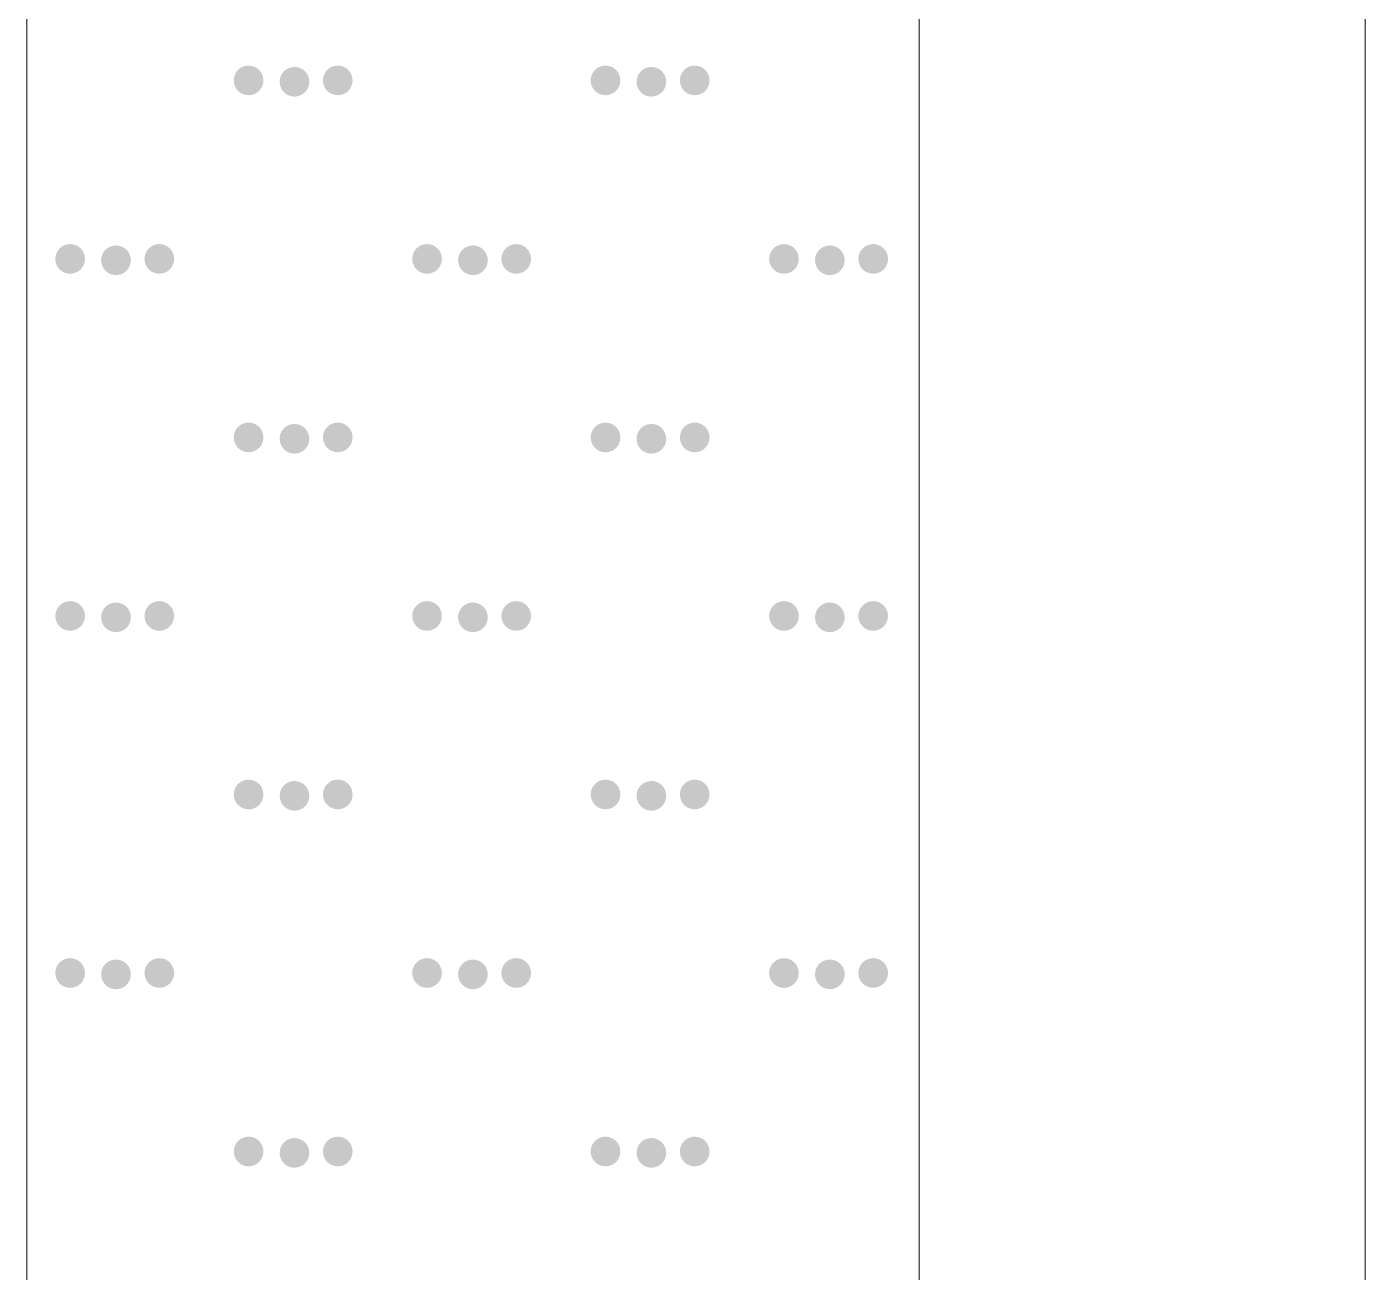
# Model space of a CAD drawing. Header units: inches. Extents: x -27 to 109, y -598 to 26.
# Drawn here: x 18.082 to 21.082, y -549.541 to -546.751 of the extents above; entities that cross this region are included whole.
import ezdxf

# ---------------------------------------------------------------- set-up
doc = ezdxf.new("R2010")
doc.units = ezdxf.units.IN
doc.header["$MEASUREMENT"] = 0
doc.layers.get('0').update_dxf_attribs({"lineweight": 0})

# ---------------------------------------------------------------- blocks, each defined once
blk = doc.blocks.new('lr_block_128')
at = {"true_color": 0x000000}
for points in [[(18.611, -546.8793), (18.6122, -546.8707), (18.611, -546.862), (18.6078, -546.854), (18.6025, -546.8471), (18.5955, -546.8417), (18.5875, -546.8385), (18.5789, -546.8373), (18.5702, -546.8385), (18.5622, -546.8417), (18.5553, -546.8471), (18.5499, -546.854), (18.5467, -546.862), (18.5455, -546.8707), (18.5467, -546.8793), (18.5499, -546.8873), (18.5553, -546.8943), (18.5622, -546.8996), (18.5702, -546.9028), (18.5789, -546.904), (18.5875, -546.9028), (18.5955, -546.8996), (18.6025, -546.8943), (18.6078, -546.8873)], [(18.8109, -546.8793), (18.8121, -546.8707), (18.8109, -546.862), (18.8077, -546.854), (18.8023, -546.8471), (18.7954, -546.8417), (18.7874, -546.8385), (18.7787, -546.8373), (18.7701, -546.8385), (18.7621, -546.8417), (18.7551, -546.8471), (18.7498, -546.854), (18.7466, -546.862), (18.7454, -546.8707), (18.7466, -546.8793), (18.7498, -546.8873), (18.7551, -546.8943), (18.7621, -546.8996), (18.7701, -546.9028), (18.7787, -546.904), (18.7874, -546.9028), (18.7954, -546.8996), (18.8023, -546.8943), (18.8077, -546.8873)], [(19.411, -546.8793), (19.4122, -546.8707), (19.411, -546.862), (19.4078, -546.854), (19.4025, -546.8471), (19.3955, -546.8417), (19.3875, -546.8385), (19.3789, -546.8373), (19.3702, -546.8385), (19.3622, -546.8417), (19.3553, -546.8471), (19.3499, -546.854), (19.3467, -546.862), (19.3455, -546.8707), (19.3467, -546.8793), (19.3499, -546.8873), (19.3553, -546.8943), (19.3622, -546.8996), (19.3702, -546.9028), (19.3789, -546.904), (19.3875, -546.9028), (19.3955, -546.8996), (19.4025, -546.8943), (19.4078, -546.8873)], [(19.6109, -546.8793), (19.6121, -546.8707), (19.6109, -546.862), (19.6077, -546.854), (19.6023, -546.8471), (19.5954, -546.8417), (19.5874, -546.8385), (19.5787, -546.8373), (19.5701, -546.8385), (19.5621, -546.8417), (19.5551, -546.8471), (19.5498, -546.854), (19.5466, -546.862), (19.5454, -546.8707), (19.5466, -546.8793), (19.5498, -546.8873), (19.5551, -546.8943), (19.5621, -546.8996), (19.5701, -546.9028), (19.5787, -546.904), (19.5874, -546.9028), (19.5954, -546.8996), (19.6023, -546.8943), (19.6077, -546.8873)], [(18.7138, -546.8824), (18.715, -546.8737), (18.7138, -546.8651), (18.7106, -546.8571), (18.7053, -546.8501), (18.6983, -546.8448), (18.6903, -546.8416), (18.6817, -546.8404), (18.673, -546.8416), (18.665, -546.8448), (18.6581, -546.8501), (18.6527, -546.8571), (18.6495, -546.8651), (18.6483, -546.8737), (18.6495, -546.8824), (18.6527, -546.8904), (18.6581, -546.8973), (18.665, -546.9027), (18.673, -546.9059), (18.6817, -546.9071), (18.6903, -546.9059), (18.6983, -546.9027), (18.7053, -546.8973), (18.7106, -546.8904)], [(19.5138, -546.8824), (19.515, -546.8737), (19.5138, -546.8651), (19.5106, -546.8571), (19.5053, -546.8501), (19.4983, -546.8448), (19.4903, -546.8416), (19.4817, -546.8404), (19.473, -546.8416), (19.465, -546.8448), (19.4581, -546.8501), (19.4527, -546.8571), (19.4495, -546.8651), (19.4483, -546.8737), (19.4495, -546.8824), (19.4527, -546.8904), (19.4581, -546.8973), (19.465, -546.9027), (19.473, -546.9059), (19.4817, -546.9071), (19.4903, -546.9059), (19.4983, -546.9027), (19.5053, -546.8973), (19.5106, -546.8904)], [(18.211, -547.2793), (18.2122, -547.2707), (18.211, -547.262), (18.2078, -547.254), (18.2025, -547.2471), (18.1955, -547.2417), (18.1875, -547.2385), (18.1789, -547.2373), (18.1702, -547.2385), (18.1622, -547.2417), (18.1553, -547.2471), (18.1499, -547.254), (18.1467, -547.262), (18.1455, -547.2707), (18.1467, -547.2793), (18.1499, -547.2873), (18.1553, -547.2943), (18.1622, -547.2996), (18.1702, -547.3028), (18.1789, -547.304), (18.1875, -547.3028), (18.1955, -547.2996), (18.2025, -547.2943), (18.2078, -547.2873)], [(18.3138, -547.2824), (18.315, -547.2737), (18.3138, -547.2651), (18.3106, -547.2571), (18.3053, -547.2501), (18.2983, -547.2448), (18.2903, -547.2416), (18.2817, -547.2404), (18.273, -547.2416), (18.265, -547.2448), (18.2581, -547.2501), (18.2527, -547.2571), (18.2495, -547.2651), (18.2483, -547.2737), (18.2495, -547.2824), (18.2527, -547.2904), (18.2581, -547.2973), (18.265, -547.3027), (18.273, -547.3059), (18.2817, -547.3071), (18.2903, -547.3059), (18.2983, -547.3027), (18.3053, -547.2973), (18.3106, -547.2904)], [(18.4109, -547.2793), (18.4121, -547.2707), (18.4109, -547.262), (18.4077, -547.254), (18.4023, -547.2471), (18.3954, -547.2417), (18.3874, -547.2385), (18.3787, -547.2373), (18.3701, -547.2385), (18.3621, -547.2417), (18.3551, -547.2471), (18.3498, -547.254), (18.3466, -547.262), (18.3454, -547.2707), (18.3466, -547.2793), (18.3498, -547.2873), (18.3551, -547.2943), (18.3621, -547.2996), (18.3701, -547.3028), (18.3787, -547.304), (18.3874, -547.3028), (18.3954, -547.2996), (18.4023, -547.2943), (18.4077, -547.2873)], [(19.011, -547.2793), (19.0122, -547.2707), (19.011, -547.262), (19.0078, -547.254), (19.0025, -547.2471), (18.9955, -547.2417), (18.9875, -547.2385), (18.9789, -547.2373), (18.9702, -547.2385), (18.9622, -547.2417), (18.9553, -547.2471), (18.9499, -547.254), (18.9467, -547.262), (18.9455, -547.2707), (18.9467, -547.2793), (18.9499, -547.2873), (18.9553, -547.2943), (18.9622, -547.2996), (18.9702, -547.3028), (18.9789, -547.304), (18.9875, -547.3028), (18.9955, -547.2996), (19.0025, -547.2943), (19.0078, -547.2873)], [(19.1138, -547.2824), (19.115, -547.2737), (19.1138, -547.2651), (19.1106, -547.2571), (19.1053, -547.2501), (19.0983, -547.2448), (19.0903, -547.2416), (19.0817, -547.2404), (19.073, -547.2416), (19.065, -547.2448), (19.0581, -547.2501), (19.0527, -547.2571), (19.0495, -547.2651), (19.0483, -547.2737), (19.0495, -547.2824), (19.0527, -547.2904), (19.0581, -547.2973), (19.065, -547.3027), (19.073, -547.3059), (19.0817, -547.3071), (19.0903, -547.3059), (19.0983, -547.3027), (19.1053, -547.2973), (19.1106, -547.2904)], [(19.2109, -547.2793), (19.2121, -547.2707), (19.2109, -547.262), (19.2077, -547.254), (19.2023, -547.2471), (19.1954, -547.2417), (19.1874, -547.2385), (19.1787, -547.2373), (19.1701, -547.2385), (19.1621, -547.2417), (19.1551, -547.2471), (19.1498, -547.254), (19.1466, -547.262), (19.1454, -547.2707), (19.1466, -547.2793), (19.1498, -547.2873), (19.1551, -547.2943), (19.1621, -547.2996), (19.1701, -547.3028), (19.1787, -547.304), (19.1874, -547.3028), (19.1954, -547.2996), (19.2023, -547.2943), (19.2077, -547.2873)], [(19.811, -547.2793), (19.8122, -547.2707), (19.811, -547.262), (19.8078, -547.254), (19.8025, -547.2471), (19.7955, -547.2417), (19.7875, -547.2385), (19.7789, -547.2373), (19.7702, -547.2385), (19.7622, -547.2417), (19.7553, -547.2471), (19.7499, -547.254), (19.7467, -547.262), (19.7455, -547.2707), (19.7467, -547.2793), (19.7499, -547.2873), (19.7553, -547.2943), (19.7622, -547.2996), (19.7702, -547.3028), (19.7789, -547.304), (19.7875, -547.3028), (19.7955, -547.2996), (19.8025, -547.2943), (19.8078, -547.2873)], [(19.9138, -547.2824), (19.915, -547.2737), (19.9138, -547.2651), (19.9106, -547.2571), (19.9053, -547.2501), (19.8983, -547.2448), (19.8903, -547.2416), (19.8817, -547.2404), (19.873, -547.2416), (19.865, -547.2448), (19.8581, -547.2501), (19.8527, -547.2571), (19.8495, -547.2651), (19.8483, -547.2737), (19.8495, -547.2824), (19.8527, -547.2904), (19.8581, -547.2973), (19.865, -547.3027), (19.873, -547.3059), (19.8817, -547.3071), (19.8903, -547.3059), (19.8983, -547.3027), (19.9053, -547.2973), (19.9106, -547.2904)], [(20.0109, -547.2793), (20.0121, -547.2707), (20.0109, -547.262), (20.0077, -547.254), (20.0023, -547.2471), (19.9954, -547.2417), (19.9874, -547.2385), (19.9787, -547.2373), (19.9701, -547.2385), (19.9621, -547.2417), (19.9551, -547.2471), (19.9498, -547.254), (19.9466, -547.262), (19.9454, -547.2707), (19.9466, -547.2793), (19.9498, -547.2873), (19.9551, -547.2943), (19.9621, -547.2996), (19.9701, -547.3028), (19.9787, -547.304), (19.9874, -547.3028), (19.9954, -547.2996), (20.0023, -547.2943), (20.0077, -547.2873)], [(18.611, -547.6793), (18.6122, -547.6707), (18.611, -547.662), (18.6078, -547.654), (18.6025, -547.6471), (18.5955, -547.6417), (18.5875, -547.6385), (18.5789, -547.6373), (18.5702, -547.6385), (18.5622, -547.6417), (18.5553, -547.6471), (18.5499, -547.654), (18.5467, -547.662), (18.5455, -547.6707), (18.5467, -547.6793), (18.5499, -547.6873), (18.5553, -547.6943), (18.5622, -547.6996), (18.5702, -547.7028), (18.5789, -547.704), (18.5875, -547.7028), (18.5955, -547.6996), (18.6025, -547.6943), (18.6078, -547.6873)], [(18.7138, -547.6824), (18.715, -547.6737), (18.7138, -547.6651), (18.7106, -547.6571), (18.7053, -547.6501), (18.6983, -547.6448), (18.6903, -547.6416), (18.6817, -547.6404), (18.673, -547.6416), (18.665, -547.6448), (18.6581, -547.6501), (18.6527, -547.6571), (18.6495, -547.6651), (18.6483, -547.6737), (18.6495, -547.6824), (18.6527, -547.6904), (18.6581, -547.6973), (18.665, -547.7027), (18.673, -547.7059), (18.6817, -547.7071), (18.6903, -547.7059), (18.6983, -547.7027), (18.7053, -547.6973), (18.7106, -547.6904)], [(18.8109, -547.6793), (18.8121, -547.6707), (18.8109, -547.662), (18.8077, -547.654), (18.8023, -547.6471), (18.7954, -547.6417), (18.7874, -547.6385), (18.7787, -547.6373), (18.7701, -547.6385), (18.7621, -547.6417), (18.7551, -547.6471), (18.7498, -547.654), (18.7466, -547.662), (18.7454, -547.6707), (18.7466, -547.6793), (18.7498, -547.6873), (18.7551, -547.6943), (18.7621, -547.6996), (18.7701, -547.7028), (18.7787, -547.704), (18.7874, -547.7028), (18.7954, -547.6996), (18.8023, -547.6943), (18.8077, -547.6873)], [(19.411, -547.6793), (19.4122, -547.6707), (19.411, -547.662), (19.4078, -547.654), (19.4025, -547.6471), (19.3955, -547.6417), (19.3875, -547.6385), (19.3789, -547.6373), (19.3702, -547.6385), (19.3622, -547.6417), (19.3553, -547.6471), (19.3499, -547.654), (19.3467, -547.662), (19.3455, -547.6707), (19.3467, -547.6793), (19.3499, -547.6873), (19.3553, -547.6943), (19.3622, -547.6996), (19.3702, -547.7028), (19.3789, -547.704), (19.3875, -547.7028), (19.3955, -547.6996), (19.4025, -547.6943), (19.4078, -547.6873)], [(19.5138, -547.6824), (19.515, -547.6737), (19.5138, -547.6651), (19.5106, -547.6571), (19.5053, -547.6501), (19.4983, -547.6448), (19.4903, -547.6416), (19.4817, -547.6404), (19.473, -547.6416), (19.465, -547.6448), (19.4581, -547.6501), (19.4527, -547.6571), (19.4495, -547.6651), (19.4483, -547.6737), (19.4495, -547.6824), (19.4527, -547.6904), (19.4581, -547.6973), (19.465, -547.7027), (19.473, -547.7059), (19.4817, -547.7071), (19.4903, -547.7059), (19.4983, -547.7027), (19.5053, -547.6973), (19.5106, -547.6904)], [(19.6109, -547.6793), (19.6121, -547.6707), (19.6109, -547.662), (19.6077, -547.654), (19.6023, -547.6471), (19.5954, -547.6417), (19.5874, -547.6385), (19.5787, -547.6373), (19.5701, -547.6385), (19.5621, -547.6417), (19.5551, -547.6471), (19.5498, -547.654), (19.5466, -547.662), (19.5454, -547.6707), (19.5466, -547.6793), (19.5498, -547.6873), (19.5551, -547.6943), (19.5621, -547.6996), (19.5701, -547.7028), (19.5787, -547.704), (19.5874, -547.7028), (19.5954, -547.6996), (19.6023, -547.6943), (19.6077, -547.6873)], [(18.211, -548.0793), (18.2122, -548.0707), (18.211, -548.062), (18.2078, -548.054), (18.2025, -548.0471), (18.1955, -548.0417), (18.1875, -548.0385), (18.1789, -548.0373), (18.1702, -548.0385), (18.1622, -548.0417), (18.1553, -548.0471), (18.1499, -548.054), (18.1467, -548.062), (18.1455, -548.0707), (18.1467, -548.0793), (18.1499, -548.0873), (18.1553, -548.0943), (18.1622, -548.0996), (18.1702, -548.1028), (18.1789, -548.104), (18.1875, -548.1028), (18.1955, -548.0996), (18.2025, -548.0943), (18.2078, -548.0873)], [(18.4109, -548.0793), (18.4121, -548.0707), (18.4109, -548.062), (18.4077, -548.054), (18.4023, -548.0471), (18.3954, -548.0417), (18.3874, -548.0385), (18.3787, -548.0373), (18.3701, -548.0385), (18.3621, -548.0417), (18.3551, -548.0471), (18.3498, -548.054), (18.3466, -548.062), (18.3454, -548.0707), (18.3466, -548.0793), (18.3498, -548.0873), (18.3551, -548.0943), (18.3621, -548.0996), (18.3701, -548.1028), (18.3787, -548.104), (18.3874, -548.1028), (18.3954, -548.0996), (18.4023, -548.0943), (18.4077, -548.0873)], [(19.011, -548.0793), (19.0122, -548.0707), (19.011, -548.062), (19.0078, -548.054), (19.0025, -548.0471), (18.9955, -548.0417), (18.9875, -548.0385), (18.9789, -548.0373), (18.9702, -548.0385), (18.9622, -548.0417), (18.9553, -548.0471), (18.9499, -548.054), (18.9467, -548.062), (18.9455, -548.0707), (18.9467, -548.0793), (18.9499, -548.0873), (18.9553, -548.0943), (18.9622, -548.0996), (18.9702, -548.1028), (18.9789, -548.104), (18.9875, -548.1028), (18.9955, -548.0996), (19.0025, -548.0943), (19.0078, -548.0873)], [(19.2109, -548.0793), (19.2121, -548.0707), (19.2109, -548.062), (19.2077, -548.054), (19.2023, -548.0471), (19.1954, -548.0417), (19.1874, -548.0385), (19.1787, -548.0373), (19.1701, -548.0385), (19.1621, -548.0417), (19.1551, -548.0471), (19.1498, -548.054), (19.1466, -548.062), (19.1454, -548.0707), (19.1466, -548.0793), (19.1498, -548.0873), (19.1551, -548.0943), (19.1621, -548.0996), (19.1701, -548.1028), (19.1787, -548.104), (19.1874, -548.1028), (19.1954, -548.0996), (19.2023, -548.0943), (19.2077, -548.0873)], [(19.811, -548.0793), (19.8122, -548.0707), (19.811, -548.062), (19.8078, -548.054), (19.8025, -548.0471), (19.7955, -548.0417), (19.7875, -548.0385), (19.7789, -548.0373), (19.7702, -548.0385), (19.7622, -548.0417), (19.7553, -548.0471), (19.7499, -548.054), (19.7467, -548.062), (19.7455, -548.0707), (19.7467, -548.0793), (19.7499, -548.0873), (19.7553, -548.0943), (19.7622, -548.0996), (19.7702, -548.1028), (19.7789, -548.104), (19.7875, -548.1028), (19.7955, -548.0996), (19.8025, -548.0943), (19.8078, -548.0873)], [(20.0109, -548.0793), (20.0121, -548.0707), (20.0109, -548.062), (20.0077, -548.054), (20.0023, -548.0471), (19.9954, -548.0417), (19.9874, -548.0385), (19.9787, -548.0373), (19.9701, -548.0385), (19.9621, -548.0417), (19.9551, -548.0471), (19.9498, -548.054), (19.9466, -548.062), (19.9454, -548.0707), (19.9466, -548.0793), (19.9498, -548.0873), (19.9551, -548.0943), (19.9621, -548.0996), (19.9701, -548.1028), (19.9787, -548.104), (19.9874, -548.1028), (19.9954, -548.0996), (20.0023, -548.0943), (20.0077, -548.0873)], [(18.3138, -548.0824), (18.315, -548.0737), (18.3138, -548.0651), (18.3106, -548.0571), (18.3053, -548.0501), (18.2983, -548.0448), (18.2903, -548.0416), (18.2817, -548.0404), (18.273, -548.0416), (18.265, -548.0448), (18.2581, -548.0501), (18.2527, -548.0571), (18.2495, -548.0651), (18.2483, -548.0737), (18.2495, -548.0824), (18.2527, -548.0904), (18.2581, -548.0973), (18.265, -548.1027), (18.273, -548.1059), (18.2817, -548.1071), (18.2903, -548.1059), (18.2983, -548.1027), (18.3053, -548.0973), (18.3106, -548.0904)], [(19.1138, -548.0824), (19.115, -548.0737), (19.1138, -548.0651), (19.1106, -548.0571), (19.1053, -548.0501), (19.0983, -548.0448), (19.0903, -548.0416), (19.0817, -548.0404), (19.073, -548.0416), (19.065, -548.0448), (19.0581, -548.0501), (19.0527, -548.0571), (19.0495, -548.0651), (19.0483, -548.0737), (19.0495, -548.0824), (19.0527, -548.0904), (19.0581, -548.0973), (19.065, -548.1027), (19.073, -548.1059), (19.0817, -548.1071), (19.0903, -548.1059), (19.0983, -548.1027), (19.1053, -548.0973), (19.1106, -548.0904)], [(19.9138, -548.0824), (19.915, -548.0737), (19.9138, -548.0651), (19.9106, -548.0571), (19.9053, -548.0501), (19.8983, -548.0448), (19.8903, -548.0416), (19.8817, -548.0404), (19.873, -548.0416), (19.865, -548.0448), (19.8581, -548.0501), (19.8527, -548.0571), (19.8495, -548.0651), (19.8483, -548.0737), (19.8495, -548.0824), (19.8527, -548.0904), (19.8581, -548.0973), (19.865, -548.1027), (19.873, -548.1059), (19.8817, -548.1071), (19.8903, -548.1059), (19.8983, -548.1027), (19.9053, -548.0973), (19.9106, -548.0904)], [(18.611, -548.4793), (18.6122, -548.4707), (18.611, -548.462), (18.6078, -548.454), (18.6025, -548.4471), (18.5955, -548.4417), (18.5875, -548.4385), (18.5789, -548.4373), (18.5702, -548.4385), (18.5622, -548.4417), (18.5553, -548.4471), (18.5499, -548.454), (18.5467, -548.462), (18.5455, -548.4707), (18.5467, -548.4793), (18.5499, -548.4873), (18.5553, -548.4943), (18.5622, -548.4996), (18.5702, -548.5028), (18.5789, -548.504), (18.5875, -548.5028), (18.5955, -548.4996), (18.6025, -548.4943), (18.6078, -548.4873)], [(18.7138, -548.4824), (18.715, -548.4737), (18.7138, -548.4651), (18.7106, -548.4571), (18.7053, -548.4501), (18.6983, -548.4448), (18.6903, -548.4416), (18.6817, -548.4404), (18.673, -548.4416), (18.665, -548.4448), (18.6581, -548.4501), (18.6527, -548.4571), (18.6495, -548.4651), (18.6483, -548.4737), (18.6495, -548.4824), (18.6527, -548.4904), (18.6581, -548.4973), (18.665, -548.5027), (18.673, -548.5059), (18.6817, -548.5071), (18.6903, -548.5059), (18.6983, -548.5027), (18.7053, -548.4973), (18.7106, -548.4904)], [(18.8109, -548.4793), (18.8121, -548.4707), (18.8109, -548.462), (18.8077, -548.454), (18.8023, -548.4471), (18.7954, -548.4417), (18.7874, -548.4385), (18.7787, -548.4373), (18.7701, -548.4385), (18.7621, -548.4417), (18.7551, -548.4471), (18.7498, -548.454), (18.7466, -548.462), (18.7454, -548.4707), (18.7466, -548.4793), (18.7498, -548.4873), (18.7551, -548.4943), (18.7621, -548.4996), (18.7701, -548.5028), (18.7787, -548.504), (18.7874, -548.5028), (18.7954, -548.4996), (18.8023, -548.4943), (18.8077, -548.4873)], [(19.411, -548.4793), (19.4122, -548.4707), (19.411, -548.462), (19.4078, -548.454), (19.4025, -548.4471), (19.3955, -548.4417), (19.3875, -548.4385), (19.3789, -548.4373), (19.3702, -548.4385), (19.3622, -548.4417), (19.3553, -548.4471), (19.3499, -548.454), (19.3467, -548.462), (19.3455, -548.4707), (19.3467, -548.4793), (19.3499, -548.4873), (19.3553, -548.4943), (19.3622, -548.4996), (19.3702, -548.5028), (19.3789, -548.504), (19.3875, -548.5028), (19.3955, -548.4996), (19.4025, -548.4943), (19.4078, -548.4873)], [(19.5138, -548.4824), (19.515, -548.4737), (19.5138, -548.4651), (19.5106, -548.4571), (19.5053, -548.4501), (19.4983, -548.4448), (19.4903, -548.4416), (19.4817, -548.4404), (19.473, -548.4416), (19.465, -548.4448), (19.4581, -548.4501), (19.4527, -548.4571), (19.4495, -548.4651), (19.4483, -548.4737), (19.4495, -548.4824), (19.4527, -548.4904), (19.4581, -548.4973), (19.465, -548.5027), (19.473, -548.5059), (19.4817, -548.5071), (19.4903, -548.5059), (19.4983, -548.5027), (19.5053, -548.4973), (19.5106, -548.4904)], [(19.6109, -548.4793), (19.6121, -548.4707), (19.6109, -548.462), (19.6077, -548.454), (19.6023, -548.4471), (19.5954, -548.4417), (19.5874, -548.4385), (19.5787, -548.4373), (19.5701, -548.4385), (19.5621, -548.4417), (19.5551, -548.4471), (19.5498, -548.454), (19.5466, -548.462), (19.5454, -548.4707), (19.5466, -548.4793), (19.5498, -548.4873), (19.5551, -548.4943), (19.5621, -548.4996), (19.5701, -548.5028), (19.5787, -548.504), (19.5874, -548.5028), (19.5954, -548.4996), (19.6023, -548.4943), (19.6077, -548.4873)], [(18.211, -548.8793), (18.2122, -548.8707), (18.211, -548.862), (18.2078, -548.854), (18.2025, -548.8471), (18.1955, -548.8417), (18.1875, -548.8385), (18.1789, -548.8373), (18.1702, -548.8385), (18.1622, -548.8417), (18.1553, -548.8471), (18.1499, -548.854), (18.1467, -548.862), (18.1455, -548.8707), (18.1467, -548.8793), (18.1499, -548.8873), (18.1553, -548.8943), (18.1622, -548.8996), (18.1702, -548.9028), (18.1789, -548.904), (18.1875, -548.9028), (18.1955, -548.8996), (18.2025, -548.8943), (18.2078, -548.8873)], [(18.3138, -548.8824), (18.315, -548.8737), (18.3138, -548.8651), (18.3106, -548.8571), (18.3053, -548.8501), (18.2983, -548.8448), (18.2903, -548.8416), (18.2817, -548.8404), (18.273, -548.8416), (18.265, -548.8448), (18.2581, -548.8501), (18.2527, -548.8571), (18.2495, -548.8651), (18.2483, -548.8737), (18.2495, -548.8824), (18.2527, -548.8904), (18.2581, -548.8973), (18.265, -548.9027), (18.273, -548.9059), (18.2817, -548.9071), (18.2903, -548.9059), (18.2983, -548.9027), (18.3053, -548.8973), (18.3106, -548.8904)], [(18.4109, -548.8793), (18.4121, -548.8707), (18.4109, -548.862), (18.4077, -548.854), (18.4023, -548.8471), (18.3954, -548.8417), (18.3874, -548.8385), (18.3787, -548.8373), (18.3701, -548.8385), (18.3621, -548.8417), (18.3551, -548.8471), (18.3498, -548.854), (18.3466, -548.862), (18.3454, -548.8707), (18.3466, -548.8793), (18.3498, -548.8873), (18.3551, -548.8943), (18.3621, -548.8996), (18.3701, -548.9028), (18.3787, -548.904), (18.3874, -548.9028), (18.3954, -548.8996), (18.4023, -548.8943), (18.4077, -548.8873)], [(19.011, -548.8793), (19.0122, -548.8707), (19.011, -548.862), (19.0078, -548.854), (19.0025, -548.8471), (18.9955, -548.8417), (18.9875, -548.8385), (18.9789, -548.8373), (18.9702, -548.8385), (18.9622, -548.8417), (18.9553, -548.8471), (18.9499, -548.854), (18.9467, -548.862), (18.9455, -548.8707), (18.9467, -548.8793), (18.9499, -548.8873), (18.9553, -548.8943), (18.9622, -548.8996), (18.9702, -548.9028), (18.9789, -548.904), (18.9875, -548.9028), (18.9955, -548.8996), (19.0025, -548.8943), (19.0078, -548.8873)], [(19.1138, -548.8824), (19.115, -548.8737), (19.1138, -548.8651), (19.1106, -548.8571), (19.1053, -548.8501), (19.0983, -548.8448), (19.0903, -548.8416), (19.0817, -548.8404), (19.073, -548.8416), (19.065, -548.8448), (19.0581, -548.8501), (19.0527, -548.8571), (19.0495, -548.8651), (19.0483, -548.8737), (19.0495, -548.8824), (19.0527, -548.8904), (19.0581, -548.8973), (19.065, -548.9027), (19.073, -548.9059), (19.0817, -548.9071), (19.0903, -548.9059), (19.0983, -548.9027), (19.1053, -548.8973), (19.1106, -548.8904)], [(19.2109, -548.8793), (19.2121, -548.8707), (19.2109, -548.862), (19.2077, -548.854), (19.2023, -548.8471), (19.1954, -548.8417), (19.1874, -548.8385), (19.1787, -548.8373), (19.1701, -548.8385), (19.1621, -548.8417), (19.1551, -548.8471), (19.1498, -548.854), (19.1466, -548.862), (19.1454, -548.8707), (19.1466, -548.8793), (19.1498, -548.8873), (19.1551, -548.8943), (19.1621, -548.8996), (19.1701, -548.9028), (19.1787, -548.904), (19.1874, -548.9028), (19.1954, -548.8996), (19.2023, -548.8943), (19.2077, -548.8873)], [(19.811, -548.8793), (19.8122, -548.8707), (19.811, -548.862), (19.8078, -548.854), (19.8025, -548.8471), (19.7955, -548.8417), (19.7875, -548.8385), (19.7789, -548.8373), (19.7702, -548.8385), (19.7622, -548.8417), (19.7553, -548.8471), (19.7499, -548.854), (19.7467, -548.862), (19.7455, -548.8707), (19.7467, -548.8793), (19.7499, -548.8873), (19.7553, -548.8943), (19.7622, -548.8996), (19.7702, -548.9028), (19.7789, -548.904), (19.7875, -548.9028), (19.7955, -548.8996), (19.8025, -548.8943), (19.8078, -548.8873)], [(19.9138, -548.8824), (19.915, -548.8737), (19.9138, -548.8651), (19.9106, -548.8571), (19.9053, -548.8501), (19.8983, -548.8448), (19.8903, -548.8416), (19.8817, -548.8404), (19.873, -548.8416), (19.865, -548.8448), (19.8581, -548.8501), (19.8527, -548.8571), (19.8495, -548.8651), (19.8483, -548.8737), (19.8495, -548.8824), (19.8527, -548.8904), (19.8581, -548.8973), (19.865, -548.9027), (19.873, -548.9059), (19.8817, -548.9071), (19.8903, -548.9059), (19.8983, -548.9027), (19.9053, -548.8973), (19.9106, -548.8904)], [(20.0109, -548.8793), (20.0121, -548.8707), (20.0109, -548.862), (20.0077, -548.854), (20.0023, -548.8471), (19.9954, -548.8417), (19.9874, -548.8385), (19.9787, -548.8373), (19.9701, -548.8385), (19.9621, -548.8417), (19.9551, -548.8471), (19.9498, -548.854), (19.9466, -548.862), (19.9454, -548.8707), (19.9466, -548.8793), (19.9498, -548.8873), (19.9551, -548.8943), (19.9621, -548.8996), (19.9701, -548.9028), (19.9787, -548.904), (19.9874, -548.9028), (19.9954, -548.8996), (20.0023, -548.8943), (20.0077, -548.8873)], [(18.611, -549.2793), (18.6122, -549.2707), (18.611, -549.262), (18.6078, -549.254), (18.6025, -549.2471), (18.5955, -549.2417), (18.5875, -549.2385), (18.5789, -549.2373), (18.5702, -549.2385), (18.5622, -549.2417), (18.5553, -549.2471), (18.5499, -549.254), (18.5467, -549.262), (18.5455, -549.2707), (18.5467, -549.2793), (18.5499, -549.2873), (18.5553, -549.2943), (18.5622, -549.2996), (18.5702, -549.3028), (18.5789, -549.304), (18.5875, -549.3028), (18.5955, -549.2996), (18.6025, -549.2943), (18.6078, -549.2873)], [(18.8109, -549.2793), (18.8121, -549.2707), (18.8109, -549.262), (18.8077, -549.254), (18.8023, -549.2471), (18.7954, -549.2417), (18.7874, -549.2385), (18.7787, -549.2373), (18.7701, -549.2385), (18.7621, -549.2417), (18.7551, -549.2471), (18.7498, -549.254), (18.7466, -549.262), (18.7454, -549.2707), (18.7466, -549.2793), (18.7498, -549.2873), (18.7551, -549.2943), (18.7621, -549.2996), (18.7701, -549.3028), (18.7787, -549.304), (18.7874, -549.3028), (18.7954, -549.2996), (18.8023, -549.2943), (18.8077, -549.2873)], [(19.411, -549.2793), (19.4122, -549.2707), (19.411, -549.262), (19.4078, -549.254), (19.4025, -549.2471), (19.3955, -549.2417), (19.3875, -549.2385), (19.3789, -549.2373), (19.3702, -549.2385), (19.3622, -549.2417), (19.3553, -549.2471), (19.3499, -549.254), (19.3467, -549.262), (19.3455, -549.2707), (19.3467, -549.2793), (19.3499, -549.2873), (19.3553, -549.2943), (19.3622, -549.2996), (19.3702, -549.3028), (19.3789, -549.304), (19.3875, -549.3028), (19.3955, -549.2996), (19.4025, -549.2943), (19.4078, -549.2873)], [(19.6109, -549.2793), (19.6121, -549.2707), (19.6109, -549.262), (19.6077, -549.254), (19.6023, -549.2471), (19.5954, -549.2417), (19.5874, -549.2385), (19.5787, -549.2373), (19.5701, -549.2385), (19.5621, -549.2417), (19.5551, -549.2471), (19.5498, -549.254), (19.5466, -549.262), (19.5454, -549.2707), (19.5466, -549.2793), (19.5498, -549.2873), (19.5551, -549.2943), (19.5621, -549.2996), (19.5701, -549.3028), (19.5787, -549.304), (19.5874, -549.3028), (19.5954, -549.2996), (19.6023, -549.2943), (19.6077, -549.2873)], [(18.7138, -549.2824), (18.715, -549.2737), (18.7138, -549.2651), (18.7106, -549.2571), (18.7053, -549.2501), (18.6983, -549.2448), (18.6903, -549.2416), (18.6817, -549.2404), (18.673, -549.2416), (18.665, -549.2448), (18.6581, -549.2501), (18.6527, -549.2571), (18.6495, -549.2651), (18.6483, -549.2737), (18.6495, -549.2824), (18.6527, -549.2904), (18.6581, -549.2973), (18.665, -549.3027), (18.673, -549.3059), (18.6817, -549.3071), (18.6903, -549.3059), (18.6983, -549.3027), (18.7053, -549.2973), (18.7106, -549.2904)], [(19.5138, -549.2824), (19.515, -549.2737), (19.5138, -549.2651), (19.5106, -549.2571), (19.5053, -549.2501), (19.4983, -549.2448), (19.4903, -549.2416), (19.4817, -549.2404), (19.473, -549.2416), (19.465, -549.2448), (19.4581, -549.2501), (19.4527, -549.2571), (19.4495, -549.2651), (19.4483, -549.2737), (19.4495, -549.2824), (19.4527, -549.2904), (19.4581, -549.2973), (19.465, -549.3027), (19.473, -549.3059), (19.4817, -549.3071), (19.4903, -549.3059), (19.4983, -549.3027), (19.5053, -549.2973), (19.5106, -549.2904)]]:
    blk.add_hatch(color=18, dxfattribs=at).paths.add_polyline_path(points, flags=17)

msp = doc.modelspace()

# ---------------------------------------------------------------- linework, layer by layer
at = {"linetype": 'Continuous', "lineweight": 15}
for p, q in [((21.0817, 0.8962), (21.0817, -567.1838)), ((18.0817, -546.6637), (18.0817, -554.6838)), ((20.0817, -546.6637), (20.0817, -554.6838))]:
    msp.add_line(p, q, dxfattribs=at)

# ---------------------------------------------------------------- block references
at = {"color": 7}
msp.add_blockref('lr_block_128', (0, 0), dxfattribs=at)

doc.saveas('drawing.dxf')
